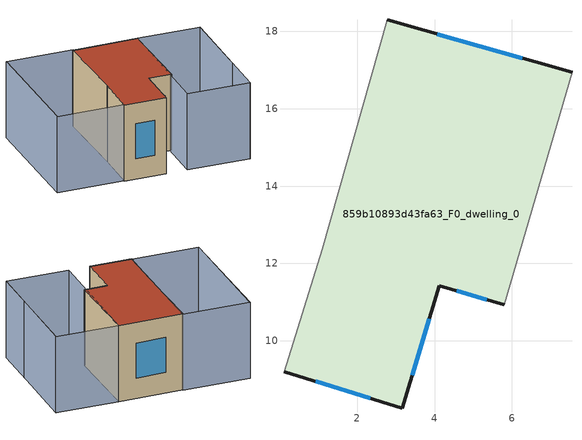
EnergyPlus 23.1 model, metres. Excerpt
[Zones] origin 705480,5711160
859b10893d43fa63_F0_dwelling_0
 floor ground (EU_floor_Construction): 5.8,10.92 7.55,16.94 2.77,18.3 1.09,12.36 0.11,9.2 3.16,8.26 4.12,11.42 z0
 wall outside (EU_wall_Construction): 2.77,18.3 7.55,16.94 / 5.8,10.92 4.12,11.42 3.16,8.26 0.11,9.2 z0:6
 wall adiabatic (EU_wall_Construction): 0.11,9.2 1.09,12.36 2.77,18.3 / 7.55,16.94 5.8,10.92 z0:6
 window (EU_Window_Construction): 4.06,17.93 6.26,17.31 / 5.35,11.06 4.58,11.29 / 3.86,10.57 3.42,9.11 / 2.34,8.51 0.93,8.95 z1.62:4.38
 roof outside (EU_roof_Construction): 7.55,16.94 5.8,10.92 4.12,11.42 3.16,8.26 0.11,9.2 1.09,12.36 2.77,18.3 z6
shading: 9.32,6.48 12.06,15.53 / -1.99,19.82 -4.73,10.75 / 12.11,15.52 9.26,6.39 / 9.26,6.39 4.7,7.82 / 4.7,7.82 7.55,16.94 / 7.55,16.94 12.11,15.52 / -4.77,10.73 -2.05,19.84 / -2.05,19.84 2.88,18.37 / 2.88,18.37 0.16,9.26 / 0.16,9.26 -4.77,10.73 z0:6
[Building]
EU S2 Campaign: North Axis=0; Terrain=City; Solar Distribution=FullExterior
[Site:Location]
London: Latitude=51.5; Longitude=-0.5; Time Zone=0; Elevation=25
[SizingPeriod:WeatherFileDays]
AnnualSizingPeriod: Begin Month=1; Begin Day of Month=1; End Month=12; End Day of Month=31; Day of Week for Start Day=Monday; Use Weather File Daylight Saving Period=No; Use Weather File Rain and Snow Indicators=No
[MATERIAL]
EU_InternalMass_Material: Roughness=MediumRough; Thickness=0.1; Conductivity=1; Density=1800; Specific Heat=900; Thermal Absorptance=0.9; Solar Absorptance=0.7; Visible Absorptance=0.7
[MATERIAL:NOMASS] Roughness=MediumRough; Thermal Absorptance=0.9; Solar Absorptance=0.7; Visible Absorptance=0.7
Name | Thermal Resistance
EU_wall_NoMass | 0.555556
EU_roof_NoMass | 0.510204
EU_floor_NoMass | 1.68919
[WINDOWMATERIAL:SIMPLEGLAZINGSYSTEM]
EU_Window_SimpleGlazing: UFactor=3.96; Solar Heat Gain Coefficient=0.85; Visible Transmittance=0.85
[CONSTRUCTION]
EU_wall_Construction: EU_wall_NoMass
EU_roof_Construction: EU_roof_NoMass
EU_floor_Construction: EU_floor_NoMass
EU_InternalMass_Construction: EU_InternalMass_Material
EU_Window_Construction: EU_Window_SimpleGlazing
[ZONE]
859b10893d43fa63_F0_dwelling_0: Type=1; Multiplier=1; Ceiling Height=autocalculate; Volume=248.032; Floor Area=autocalculate; Part of Total Floor Area=Yes
[INTERNALMASS]
859b10893d43fa63_F0_dwelling_0_EU_InternalMass: Construction=EU_InternalMass_Construction; Zone or ZoneList=859b10893d43fa63_F0_dwelling_0; Surface Area=41.3388
[OTHEREQUIPMENT]
EU_Step8_InternalGain_859b10893d43fa63_F0_dwelling_0_f000: Fuel Type=Electricity; Zone or ZoneList or Space or SpaceList=859b10893d43fa63_F0_dwelling_0; Schedule=EU_Step8_GainSchedule_859b10893d43fa63_F0_dwelling_0_f000; Design Level Calculation Method=Watts/Area; Power per Zone Floor Area=1; Fraction Latent=0; Fraction Radiant=0; Fraction Lost=0; Carbon Dioxide Generation Rate=0; EndUse Subcategory=EU_Step8_InternalGains
[ZONEVENTILATION:DESIGNFLOWRATE]
EU_ConstantAir_859b10893d43fa63_F0_dwelling_0: Zone or ZoneList or Space or SpaceList=859b10893d43fa63_F0_dwelling_0; Schedule=EU_AlwaysOn; Design Flow Rate Calculation Method=AirChanges/Hour; Air Changes per Hour=0.48; Ventilation Type=Natural; Fan Pressure Rise=0; Fan Total Efficiency=1; Constant Term Coefficient=1; Temperature Term Coefficient=0; Velocity Term Coefficient=0; Velocity Squared Term Coefficient=0; Minimum Indoor Temperature=-100; Maximum Indoor Temperature=100; Delta Temperature=-100; Minimum Outdoor Temperature=-100; Maximum Outdoor Temperature=100; Maximum Wind Speed=40
[HVACTEMPLATE:THERMOSTAT]
EU_HeatOnly_859b10893d43fa63_F0_dwelling_0: Constant Heating Setpoint=20; Constant Cooling Setpoint=50
[HVACTEMPLATE:ZONE:IDEALLOADSAIRSYSTEM]
859b10893d43fa63_F0_dwelling_0: Template Thermostat=EU_HeatOnly_859b10893d43fa63_F0_dwelling_0; System Availability Schedule=EU_AlwaysOn; Maximum Heating Supply Air Temperature=50; Minimum Cooling Supply Air Temperature=13; Maximum Heating Supply Air Humidity Ratio=0.0156; Minimum Cooling Supply Air Humidity Ratio=0.0077; Heating Limit=NoLimit; Cooling Limit=NoLimit; Heating Availability Schedule=EU_AlwaysOn; Cooling Availability Schedule=EU_CoolingOff; Dehumidification Control Type=ConstantSensibleHeatRatio; Cooling Sensible Heat Ratio=0.7; Dehumidification Setpoint=60; Humidification Control Type=None; Humidification Setpoint=30; Outdoor Air Method=None; Outdoor Air Flow Rate per Person=0.00944; Outdoor Air Flow Rate per Zone Floor Area=0; Outdoor Air Flow Rate per Zone=0; Demand Controlled Ventilation Type=None; Outdoor Air Economizer Type=NoEconomizer; Heat Recovery Type=None; Sensible Heat Recovery Effectiveness=0.7; Latent Heat Recovery Effectiveness=0.65
[SIZING:ZONE]
859b10893d43fa63_F0_dwelling_0: Zone Cooling Design Supply Air Temperature Input Method=SupplyAirTemperature; Zone Cooling Design Supply Air Temperature=13; Zone Heating Design Supply Air Temperature Input Method=SupplyAirTemperature; Zone Heating Design Supply Air Temperature=50; Zone Cooling Design Supply Air Humidity Ratio=0.008; Zone Heating Design Supply Air Humidity Ratio=0.008; Cooling Design Air Flow Method=DesignDay; Cooling Design Air Flow Rate=0; Cooling Minimum Air Flow per Zone Floor Area=0.000762; Cooling Minimum Air Flow=0; Cooling Minimum Air Flow Fraction=0.2; Heating Design Air Flow Method=DesignDay; Heating Design Air Flow Rate=0; Heating Maximum Air Flow per Zone Floor Area=0.002032; Heating Maximum Air Flow=0.141576; Heating Maximum Air Flow Fraction=0.3; Account for Dedicated Outdoor Air System=No; Dedicated Outdoor Air System Control Strategy=NeutralSupplyAir; Dedicated Outdoor Air Low Setpoint Temperature for Design=autosize; Dedicated Outdoor Air High Setpoint Temperature for Design=autosize; Zone Load Sizing Method=Sensible Load Only No Latent Load; Zone Latent Cooling Design Supply Air Humidity Ratio Input Method=HumidityRatioDifference; Zone Cooling Design Supply Air Humidity Ratio Difference=0.005; Zone Latent Heating Design Supply Air Humidity Ratio Input Method=HumidityRatioDifference; Zone Humidification Design Supply Air Humidity Ratio Difference=0.005
[SCHEDULE:CONSTANT]
Name | Hourly Value
EU_AlwaysOn | 1
EU_CoolingOff | 0
[SCHEDULE:FILE]
EU_Step8_GainSchedule_859b10893d43fa63_F0_dwelling_0_f000: File=../../schedules/859b10893d43fa63/859b10893d43fa63_F0_dwelling_0_f000_gain.csv; Column Number=1; Rows to Skip at Top=0; Number of Hours of Data=8760; Column Separator=Comma; Interpolate to Timestep=No; Minutes per Item=60; Adjust Schedule for Daylight Savings=Yes
